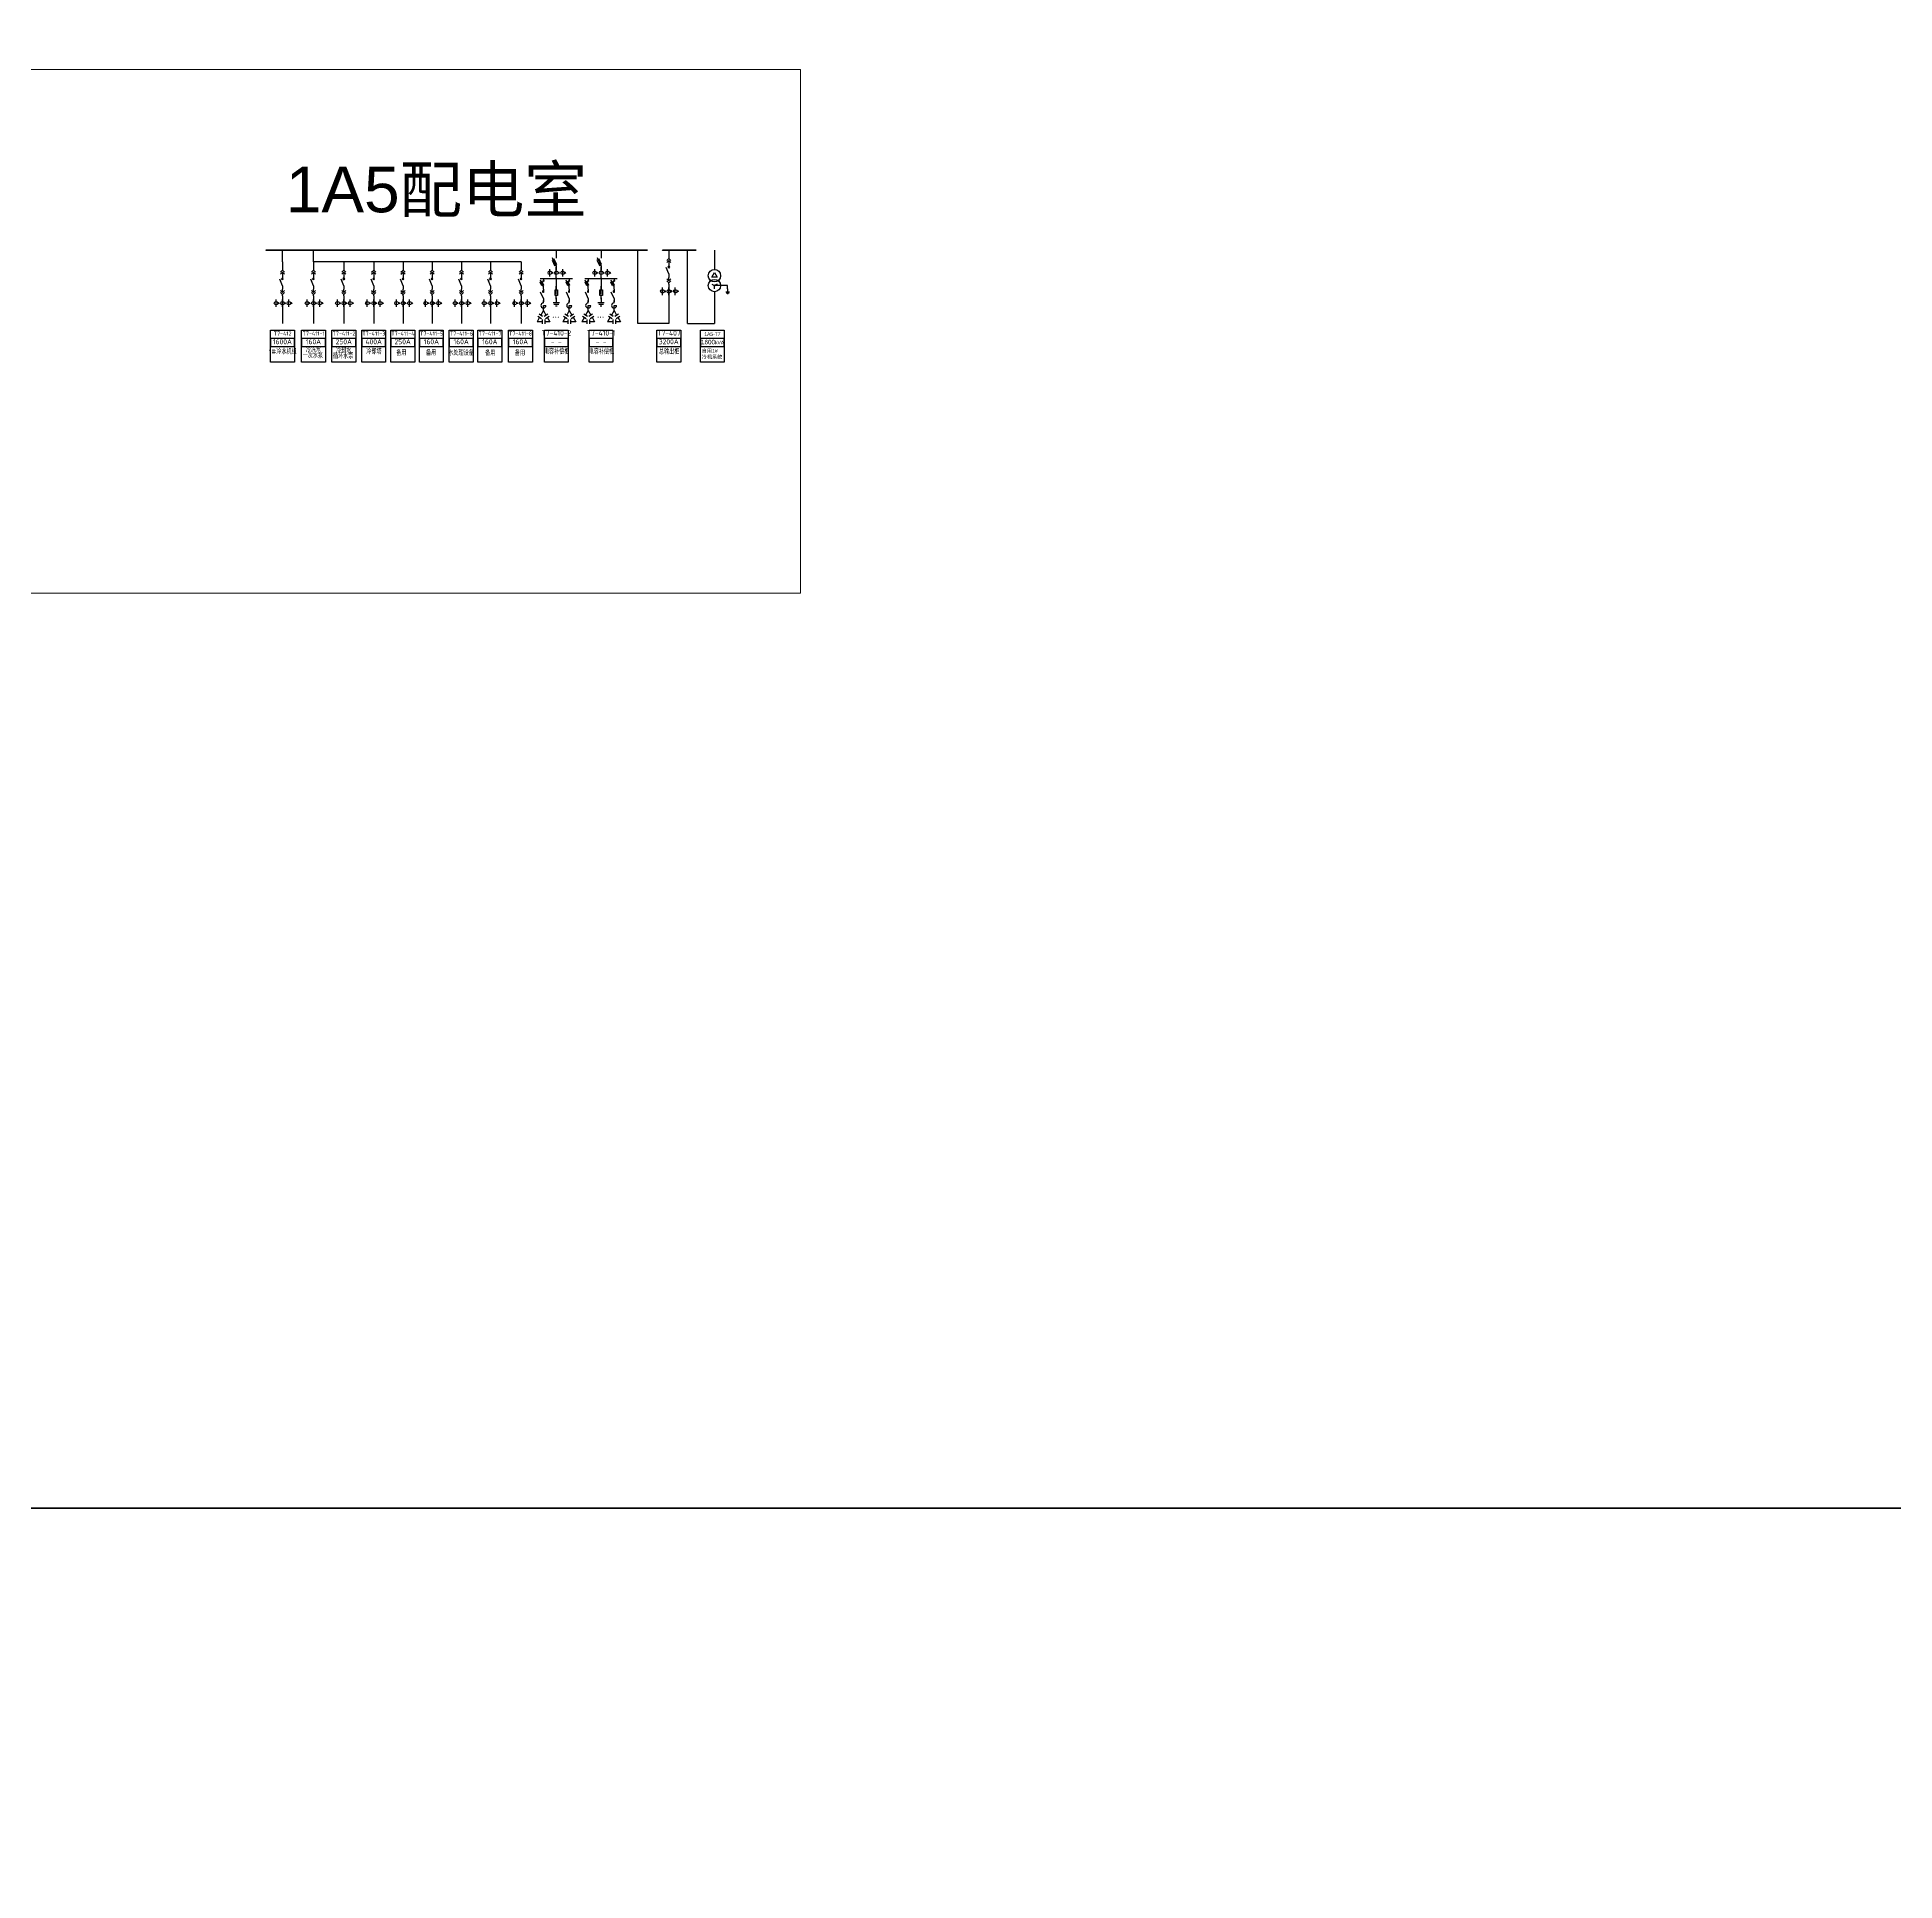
# Model space of a CAD drawing. Header units: millimetres. Extents: x -3460 to -460, y 6070 to 9130.
# Drawn here: x -2285.5 to -1879.5, y 7708.5 to 8111.5 of the extents above; entities that cross this region are included whole.
import ezdxf
from ezdxf.enums import TextEntityAlignment as Align

# ---------------------------------------------------------------- set-up
doc = ezdxf.new("R2010")
doc.units = ezdxf.units.MM
doc.header["$LTSCALE"] = 1000
doc.header["$MEASUREMENT"] = 0
doc.linetypes.add('CENTER', pattern=[2, 1.25, -0.25, 0.25, -0.25])
doc.linetypes.add('CONTINOUS', pattern=[0])
doc.styles.add('HZSONG', font='gbenor.shx', dxfattribs={"height": 1200, "bigfont": 'gbcbig.shx'})
doc.styles.get("Standard").update_dxf_attribs({"font": 'arial.ttf'})

# ---------------------------------------------------------------- blocks, each defined once
blk = doc.blocks.new('DYDQAA05')
at = {"color": 0}
blk.add_lwpolyline([(0, 0), (0, -7)], dxfattribs=at)
blk = doc.blocks.new('DYDQAA03')
at = {"color": 0}
for points in [[(0, 0), (0, -1.5)], [(-2.1, -3.6), (0, -1.5)], [(-2.1, -5.6), (0, -3.5)], [(2.1, -3.6), (0, -1.5)], [(2.1, -5.6), (0, -3.5)], [(0, -3.5), (0, -7)]]:
    blk.add_lwpolyline(points, dxfattribs=at)
blk = doc.blocks.new('DYDQAA09')
at = {"color": 0}
blk.add_lwpolyline([(0, 0), (0, -3.5)], dxfattribs=at)
blk.add_lwpolyline([(0, 0), (0, -3.5)], dxfattribs=at)
blk.add_lwpolyline([(0, 0), (0, -3.5)], dxfattribs=at)
blk.add_lwpolyline([(0, 0), (0, -3.5)], dxfattribs=at)
blk.add_lwpolyline([(0, 0), (0, -3.5)], dxfattribs=at)
blk.add_lwpolyline([(0, 0), (0, -3.5)], dxfattribs=at)
blk.add_lwpolyline([(0, 0), (0, -3.5)], dxfattribs=at)
blk.add_lwpolyline([(0, 0), (0, -3.5)], dxfattribs=at)
blk.add_lwpolyline([(0, 0), (0, -3.5)], dxfattribs=at)
blk = doc.blocks.new('DYDQ0201')
at = {"color": 0}
for points in [[(0.9, -0.9), (-0.9, 0.9)], [(-0.9, -0.9), (0.9, 0.9)], [(0, -7), (-2.6, -0.4)]]:
    blk.add_lwpolyline(points, dxfattribs=at)
blk = doc.blocks.new('DYDQAA04')
at = {"color": 0}
for points in [[(0, -3.5), (0, 0)], [(-2.1, -1.4), (0, -3.5)], [(-2.1, -3.4), (0, -5.5)], [(2.1, -1.4), (0, -3.5)], [(2.1, -3.4), (0, -5.5)], [(0, -7), (0, -5.5)]]:
    blk.add_lwpolyline(points, dxfattribs=at)
blk = doc.blocks.new('A$C03DD39B5')
for p, q in [((417, 475), (283, 392)), ((417, 422), (283, 339)), ((350, 333), (350, 467))]:
    blk.add_line(p, q)
blk.add_lwpolyline([(700, 167), (0, 167)])
blk.add_circle((350, 167), 167)
blk = doc.blocks.new('$element$00000530')
for points in [[(-0.29, -0.34), (-0.14, -0.27), (0.02, -0.62), (-0.14, -0.69), (-0.29, -0.34)], [(0, -1), (0, -0.78), (-0.28, -0.15)], [(-0.05, -0.18), (0.05, -0.18)], [(0, 0), (0, -0.18)]]:
    blk.add_lwpolyline(points)
blk.add_circle((0, -0.23), 0.05)
at = {"flags": 9}
blk.add_attdef('S', (0, 0), '', height=0.00000667, dxfattribs=at)
blk = doc.blocks.new('M_M4')
blk.add_line((-0.25, -0.2), (0, -0.75))
for points in [[(0, 0), (0, -0.25)], [(0, -0.75), (0, -1)]]:
    blk.add_lwpolyline(points)
blk.add_arc((-0.01, -0.19), 0.0589, 81.8699, 278.1301)
at = {"width": 0.8, "flags": 9}
blk.add_attdef('S', (0.25, -0.5), '', height=0.2, dxfattribs=at)
blk = doc.blocks.new('M_M23')
for p, q in [((0, -0.5), (-0.25, -0.5)), ((0, -0.25), (0, -0.5))]:
    blk.add_line(p, q)
for points in [[(0, 0), (0, -0.25)], [(0, -0.75), (0, -1)]]:
    blk.add_lwpolyline(points)
blk.add_arc((0, -0.5), 0.25, 270, 180)
at = {"width": 0.8, "flags": 9}
blk.add_attdef('S', (0.25, -0.5), '', height=0.2, dxfattribs=at)
blk = doc.blocks.new('M_M44IVD')
for points in [[(0, 0), (-0.2, -0.35)], [(0, 0), (0.2, -0.35)], [(-0.3, -0.52), (-0.5, -0.87)], [(-0.1, -0.87), (-0.5, -0.87)], [(-0.44, -0.44), (-0.16, -0.6)], [(-0.34, -0.26), (-0.06, -0.43)], [(-0.1, -0.7), (-0.1, -1.03)], [(0.06, -0.43), (0.34, -0.26)], [(0.1, -0.7), (0.1, -1.03)], [(0.5, -0.87), (0.1, -0.87)], [(0.16, -0.6), (0.44, -0.44)], [(0.3, -0.52), (0.5, -0.87)]]:
    blk.add_lwpolyline(points)
at = {"width": 0.8, "flags": 9}
blk.add_attdef('S', (0.25, -0.5), '', height=0.2, dxfattribs=at)
blk = doc.blocks.new('M_M17')
for p, q in [((-0.1, -0.72), (-0.1, -0.28)), ((-0.1, -0.28), (0.1, -0.28)), ((0.1, -0.72), (-0.1, -0.72)), ((0, -0.38), (0, -0.72)), ((0.1, -0.28), (0.1, -0.72))]:
    blk.add_line(p, q)
for points in [[(0, 0), (0, -0.28)], [(0, -0.72), (0, -1)]]:
    blk.add_lwpolyline(points)
for points in [[(-0.03, -0.57), (0.03, -0.57), (0, -0.37), (0.03, -0.57)], [(0.03, -0.57), (0, -0.37), (-0.03, -0.57), (0.03, -0.57)], [(0, -0.37), (-0.03, -0.57), (0.03, -0.57), (0, -0.37)]]:
    blk.add_solid(points)
at = {"width": 0.8, "flags": 9}
blk.add_attdef('S', (0.25, -0.5), '', height=0.2, dxfattribs=at)
blk = doc.blocks.new('M_M24')
for p, q in [((-0.25, -0.375), (0.25, -0.375)), ((-0.1875, -0.5), (0.1875, -0.5)), ((-0.0625, -0.625), (0.0625, -0.625))]:
    blk.add_line(p, q)
blk.add_lwpolyline([(0, 0), (0, -0.375)])
at = {"width": 0.8, "flags": 9}
blk.add_attdef('S', (0.25, -0.5), '', height=0.2, dxfattribs=at)

msp = doc.modelspace()

# ---------------------------------------------------------------- linework, layer by layer
for p, q in [((-2231.92, 8062.42, -36201.78), (-2231.92, 8064.99, -34818.49)), ((-2225.15, 8062.42, -36201.73), (-2225.15, 8064.99, -34818.45)), ((-2154.23, 8048.97, -34000.55), (-2154.23, 8064.99, -34000.55)), ((-2179.76, 8062.42, -36201.78), (-2225.15, 8062.42, -36201.78)), ((-2174.88, 8058.8, -34974.86), (-2174.88, 8058.4, -34974.86)), ((-2172.07, 8058.89, -34974.86), (-2172.07, 8059.22, -34974.86)), ((-2165.09, 8058.8, -34974.86), (-2165.09, 8058.4, -34974.86)), ((-2162.28, 8058.89, -34974.86), (-2162.28, 8059.22, -34974.86)), ((-2147.47, 8056.76, -34000.55), (-2147.47, 8055.12, -34000.55)), ((-2135.03, 8055.88, -35785.99), (-2134.22, 8055.88, -35785.99)), ((-2134.93, 8055.68, -35785.99), (-2134.32, 8055.68, -35785.99)), ((-2231.92, 8054.18, -34000.55), (-2231.92, 8052.54, -34000.55)), ((-2231.92, 8052.54, -34000.55), (-2231.92, 8048.97, -34000.55)), ((-2225.15, 8054.18, -34000.55), (-2225.15, 8052.54, -34000.55)), ((-2225.15, 8052.54, -34000.55), (-2225.15, 8048.97, -34000.55)), ((-2218.51, 8054.18, -34000.55), (-2218.51, 8052.54, -34000.55)), ((-2218.51, 8052.54, -34000.55), (-2218.51, 8048.97, -34000.55)), ((-2211.98, 8054.18, -34000.55), (-2211.98, 8052.54, -34000.55)), ((-2211.98, 8052.54, -34000.55), (-2211.98, 8048.97, -34000.55)), ((-2205.57, 8054.18, -34000.55), (-2205.57, 8052.54, -34000.55)), ((-2205.57, 8052.54, -34000.55), (-2205.57, 8048.97, -34000.55)), ((-2199.22, 8054.18, -34000.55), (-2199.22, 8052.54, -34000.55)), ((-2199.22, 8052.54, -34000.55), (-2199.22, 8048.97, -34000.55)), ((-2192.8, 8054.18, -34000.55), (-2192.8, 8052.54, -34000.55)), ((-2192.8, 8052.54, -34000.55), (-2192.8, 8048.97, -34000.55)), ((-2186.45, 8054.18, -34000.55), (-2186.45, 8052.54, -34000.55)), ((-2186.45, 8052.54, -34000.55), (-2186.45, 8048.97, -34000.55)), ((-2179.76, 8054.18, -34000.55), (-2179.76, 8052.54, -34000.55)), ((-2179.76, 8052.54, -34000.55), (-2179.76, 8048.97, -34000.55)), ((-2147.47, 8055.12, -34000.55), (-2147.47, 8048.97, -34000.55)), ((-2134.72, 8055.47, -35785.99), (-2134.52, 8055.47, -35785.99)), ((-2147.47, 8048.97, -34000.55), (-2154.23, 8048.97, -34000.55))]:
    msp.add_line(p, q)
at = {"color": 0}
for p, q in [((-2143.37, 8048.97, -35785.95), (-2143.37, 8064.99, -34000.55)), ((-2137.51, 8064.99, -31174.65), (-2137.51, 8060.75, -35785.99)), ((-2138.1, 8059.06, -35785.99), (-2137.51, 8060.07, -35785.99)), ((-2138.1, 8059.06, -35785.99), (-2137.51, 8060.07, -35785.99)), ((-2137.51, 8060.07, -35785.99), (-2136.92, 8059.06, -35785.99)), ((-2136.92, 8059.06, -35785.99), (-2138.1, 8059.06, -35785.99)), ((-2138.1, 8057.57, -35785.99), (-2137.51, 8057.23, -35785.99)), ((-2137.52, 8057.33, -35785.99), (-2137.61, 8057.24, -35785.99)), ((-2137.48, 8057.33, -35785.99), (-2137.61, 8057.2, -35785.99)), ((-2137.46, 8057.32, -35785.99), (-2137.6, 8057.18, -35785.99)), ((-2137.55, 8057.32, -35785.99), (-2137.6, 8057.27, -35785.99)), ((-2137.43, 8057.3, -35785.99), (-2137.58, 8057.16, -35785.99)), ((-2137.42, 8057.29, -35785.99), (-2137.56, 8057.15, -35785.99)), ((-2137.41, 8057.25, -35785.99), (-2137.53, 8057.13, -35785.99)), ((-2136.92, 8057.57, -35785.99), (-2137.51, 8057.23, -35785.99)), ((-2137.41, 8057.23, -35785.99), (-2137.51, 8057.13, -35785.99)), ((-2137.51, 8056.56, -35785.99), (-2137.51, 8057.23, -35785.99)), ((-2134.62, 8057.23, -35785.99), (-2137.51, 8057.23, -35785.99)), ((-2137.51, 8055.88, -35785.99), (-2137.51, 8048.97, -35785.99)), ((-2143.37, 8048.97, -35785.99), (-2137.51, 8048.97, -35785.99))]:
    msp.add_line(p, q, dxfattribs=at)
at = {"linetype": 'Continuous'}
for p, q in [((-2172.95, 8063.38, -34974.86), (-2172.07, 8061.45, -34974.86)), ((-2172.07, 8061, -34974.86), (-2172.07, 8061.3, -34974.86)), ((-2172.07, 8060.54, -34974.86), (-2172.07, 8061.18, -34974.86)), ((-2163.16, 8063.38, -34974.86), (-2162.28, 8061.45, -34974.86)), ((-2162.28, 8061, -34974.86), (-2162.28, 8061.3, -34974.86)), ((-2162.28, 8060.54, -34974.86), (-2162.28, 8061.18, -34974.86)), ((-2175.62, 8058.8, -34974.86), (-2168.51, 8058.8, -34974.86)), ((-2172.07, 8058.8, -34974.86), (-2172.07, 8056.33, -34974.86)), ((-2165.84, 8058.8, -34974.86), (-2158.73, 8058.8, -34974.86)), ((-2162.28, 8058.8, -34974.86), (-2162.28, 8056.33, -34974.86))]:
    msp.add_line(p, q, dxfattribs=at)
at = {"linetype": 'CENTER', "ltscale": 0.5}
msp.add_line((-2134.62, 8056.49, -35785.99), (-2134.62, 8057.23, -35785.99), dxfattribs=at)
at = {"color": 7, "ltscale": 0.001071, "true_color": 0xffffff}
msp.add_lwpolyline([(-3460, 9130), (-460, 9130), (-460, 7790), (-3460, 7790)], close=True, dxfattribs=at)
at = {"color": 1, "lineweight": 13, "ltscale": 0.001071}
msp.add_lwpolyline([(-2620, 8104.48), (-2118.71, 8104.48), (-2118.71, 7990), (-2620, 7990)], close=True, dxfattribs=at)
at = {"color": 1, "lineweight": 40, "ltscale": 100}
for points, elevation in [([(-2152.11, 8064.99), (-2235.52, 8064.99), (-2235.52, 8064.99)], -34818.45), ([(-2141.49, 8064.99), (-2148.86, 8064.99), (-2148.86, 8064.99)], -34974.86)]:
    msp.add_lwpolyline(points, dxfattribs=dict(at, elevation=elevation))
at = {"linetype": 'Continuous', "elevation": -34974.86}
for points in [[(-2172.07, 8064.99), (-2172.07, 8063.21)], [(-2172.07, 8064.08), (-2172.07, 8063.21)], [(-2162.28, 8064.99), (-2162.28, 8063.21)], [(-2162.28, 8064.08), (-2162.28, 8063.21)], [(-2172.07, 8061.45), (-2172.07, 8060.58)], [(-2162.28, 8061.45), (-2162.28, 8060.58)]]:
    msp.add_lwpolyline(points, dxfattribs=at)
for points in [[(-2172.45, 8061.66), (-2171.97, 8061.88), (-2172.5, 8063.04), (-2172.98, 8062.82)], [(-2162.66, 8061.66), (-2162.19, 8061.88), (-2162.72, 8063.04), (-2163.19, 8062.82)]]:
    msp.add_lwpolyline(points, close=True, dxfattribs=at)
at = {"elevation": -35785.99}
msp.add_lwpolyline([(-2134.62, 8056.49), (-2134.62, 8055.88)], dxfattribs=at)
for points, elevation in [([(-2234.52, 8047.48), (-2229.32, 8047.48), (-2229.32, 8040.53), (-2234.52, 8040.53)], -34818.49), ([(-2227.75, 8047.48), (-2222.54, 8047.48), (-2222.54, 8040.53), (-2227.75, 8040.53)], -34818.49), ([(-2221.11, 8047.48), (-2215.9, 8047.48), (-2215.9, 8040.53), (-2221.11, 8040.53)], -34818.49), ([(-2214.58, 8047.48), (-2209.37, 8047.48), (-2209.37, 8040.53), (-2214.58, 8040.53)], -34818.49), ([(-2208.23, 8047.48), (-2203.02, 8047.48), (-2203.02, 8040.53), (-2208.23, 8040.53)], -34818.49), ([(-2201.96, 8047.48), (-2196.76, 8047.48), (-2196.76, 8040.53), (-2201.96, 8040.53)], -34818.49), ([(-2195.45, 8047.48), (-2190.25, 8047.48), (-2190.25, 8040.53), (-2195.45, 8040.53)], -34818.49), ([(-2189.19, 8047.48), (-2183.98, 8047.48), (-2183.98, 8040.53), (-2189.19, 8040.53)], -34818.49), ([(-2182.51, 8047.48), (-2177.3, 8047.48), (-2177.3, 8040.53), (-2182.51, 8040.53)], -34818.49), ([(-2174.67, 8047.48), (-2169.47, 8047.48), (-2169.47, 8040.53), (-2174.67, 8040.53)], -34818.49), ([(-2164.89, 8047.48), (-2159.68, 8047.48), (-2159.68, 8040.53), (-2164.89, 8040.53)], -34818.49), ([(-2150.07, 8047.48), (-2144.86, 8047.48), (-2144.86, 8040.53), (-2150.07, 8040.53)], -34818.49), ([(-2140.57, 8047.48), (-2135.36, 8047.48), (-2135.36, 8040.53), (-2140.57, 8040.53)], -34246.29), ([(-2234.52, 8043.93), (-2229.32, 8043.93), (-2229.32, 8045.67), (-2234.52, 8045.67)], -34818.49), ([(-2227.75, 8043.93), (-2222.54, 8043.93), (-2222.54, 8045.67), (-2227.75, 8045.67)], -34818.49), ([(-2221.11, 8043.93), (-2215.9, 8043.93), (-2215.9, 8045.67), (-2221.11, 8045.67)], -34818.49), ([(-2214.58, 8043.93), (-2209.37, 8043.93), (-2209.37, 8045.67), (-2214.58, 8045.67)], -34818.49), ([(-2208.23, 8043.93), (-2203.02, 8043.93), (-2203.02, 8045.67), (-2208.23, 8045.67)], -34818.49), ([(-2201.96, 8043.93), (-2196.76, 8043.93), (-2196.76, 8045.67), (-2201.96, 8045.67)], -34818.49), ([(-2195.45, 8043.93), (-2190.25, 8043.93), (-2190.25, 8045.67), (-2195.45, 8045.67)], -34818.49), ([(-2189.19, 8043.93), (-2183.98, 8043.93), (-2183.98, 8045.67), (-2189.19, 8045.67)], -34818.49), ([(-2182.51, 8043.93), (-2177.3, 8043.93), (-2177.3, 8045.67), (-2182.51, 8045.67)], -34818.49), ([(-2174.67, 8043.93), (-2169.47, 8043.93), (-2169.47, 8045.67), (-2174.67, 8045.67)], -34818.49), ([(-2164.89, 8043.93), (-2159.68, 8043.93), (-2159.68, 8045.67), (-2164.89, 8045.67)], -34818.49), ([(-2150.07, 8043.93), (-2144.86, 8043.93), (-2144.86, 8045.67), (-2150.07, 8045.67)], -34818.49), ([(-2140.57, 8043.93), (-2135.36, 8043.93), (-2135.36, 8045.67), (-2140.57, 8045.67)], -34246.29)]:
    msp.add_lwpolyline(points, close=True, dxfattribs=dict(elevation=elevation))
at = {"lineweight": -2, "ltscale": 100, "const_width": 0.117, "elevation": -35261.14}
for points in [[(-2172.78, 8050.33, 1), (-2172.66, 8050.33, 1)], [(-2172.24, 8050.33, 1), (-2172.13, 8050.33, 1)], [(-2171.69, 8050.33, 1), (-2171.57, 8050.33, 1)], [(-2162.99, 8050.33, 1), (-2162.87, 8050.33, 1)], [(-2162.45, 8050.33, 1), (-2162.34, 8050.33, 1)], [(-2161.9, 8050.33, 1), (-2161.79, 8050.33, 1)]]:
    msp.add_lwpolyline(points, format="xyb", close=True, dxfattribs=at)
at = {"lineweight": 80, "ltscale": 0.001071}
msp.add_lwpolyline([(-3460, 7790), (-460, 7790), (-460, 7310), (-3460, 7310)], close=True, dxfattribs=at)
at = {"color": 0, "linetype": 'CONTINOUS'}
for centre in [(-2137.51, 8059.4, -35785.99), (-2137.51, 8057.23, -35785.99)]:
    msp.add_circle(centre, 1.35, dxfattribs=at)
for centre in [(-2172.07, 8058.8, -34974.86), (-2162.28, 8058.8, -34974.86)]:
    msp.add_circle(centre, 0.0936)
at = {"color": 0}
msp.add_circle((-2137.51, 8057.23, -35785.99), 0.101, dxfattribs=at)

# ---------------------------------------------------------------- block references
for name, p, xscale, yscale, zscale in [('DYDQAA05', (-2147.47, 8064.99, -36201.78), 0.2128962921302706, 0.2128962921302706, 0.2128962921302706), ('DYDQAA03', (-2231.92, 8060.93, -36201.78), 0.2128962921302706, 0.2128962921302706, 0.2128962921302706), ('DYDQAA05', (-2231.92, 8062.42, -36201.78), 0.2128962921302706, 0.2128962921302706, 0.2128962921302706), ('DYDQAA03', (-2225.15, 8060.93, -36201.78), 0.2128962921302706, 0.2128962921302706, 0.2128962921302706), ('DYDQAA05', (-2225.15, 8062.42, -36201.78), 0.2128962921302706, 0.2128962921302706, 0.2128962921302706), ('DYDQAA03', (-2218.51, 8060.93, -36201.78), 0.2128962921302706, 0.2128962921302706, 0.2128962921302706), ('DYDQAA05', (-2218.51, 8062.42, -36201.78), 0.2128962921302706, 0.2128962921302706, 0.2128962921302706), ('DYDQAA03', (-2211.98, 8060.93, -36201.78), 0.2128962921302706, 0.2128962921302706, 0.2128962921302706), ('DYDQAA05', (-2211.98, 8062.42, -36201.78), 0.2128962921302706, 0.2128962921302706, 0.2128962921302706), ('DYDQAA03', (-2205.57, 8060.93, -36201.78), 0.2128962921302706, 0.2128962921302706, 0.2128962921302706), ('DYDQAA05', (-2205.57, 8062.42, -36201.78), 0.2128962921302706, 0.2128962921302706, 0.2128962921302706), ('DYDQAA03', (-2199.22, 8060.93, -36201.78), 0.2128962921302706, 0.2128962921302706, 0.2128962921302706), ('DYDQAA05', (-2199.22, 8062.42, -36201.78), 0.2128962921302706, 0.2128962921302706, 0.2128962921302706), ('DYDQAA03', (-2192.8, 8060.93, -36201.78), 0.2128962921302706, 0.2128962921302706, 0.2128962921302706), ('DYDQAA05', (-2192.8, 8062.42, -36201.78), 0.2128962921302706, 0.2128962921302706, 0.2128962921302706), ('DYDQAA03', (-2186.45, 8060.93, -36201.78), 0.2128962921302706, 0.2128962921302706, 0.2128962921302706), ('DYDQAA05', (-2186.45, 8062.42, -36201.78), 0.2128962921302706, 0.2128962921302706, 0.2128962921302706), ('DYDQAA03', (-2179.76, 8060.93, -36201.78), 0.2128962921302706, 0.2128962921302706, 0.2128962921302706), ('DYDQAA05', (-2179.76, 8062.42, -36201.78), 0.2128962921302706, 0.2128962921302706, 0.2128962921302706), ('DYDQ0201', (-2147.47, 8061.27, -36201.78), 0.2128962921302706, 0.2128962921302706, 0.2128962921302706), ('DYDQAA03', (-2147.47, 8063.5, -36201.78), 0.2128962921302706, 0.2128962921302706, 0.2128962921302706), ('DYDQAA09', (-2147.47, 8062.01, -36201.78), 0.2128962921302706, 0.2128962921302706, 0.2128962921302706), ('DYDQAA09', (-2147.47, 8059.78, -36201.78), 0.2128962921302706, 0.2128962921302706, 0.2128962921302706), ('DYDQ0201', (-2231.92, 8058.69, -36201.78), 0.2128962921302706, 0.2128962921302706, 0.2128962921302706), ('DYDQAA04', (-2231.92, 8056.45, -36201.78), 0.2128962921302706, 0.2128962921302706, 0.2128962921302706), ('DYDQAA09', (-2231.92, 8059.43, -36201.78), 0.2128962921302706, 0.2128962921302706, 0.2128962921302706), ('DYDQAA09', (-2231.92, 8057.2, -36201.78), 0.2128962921302706, 0.2128962921302706, 0.2128962921302706), ('DYDQ0201', (-2225.15, 8058.69, -36201.78), 0.2128962921302706, 0.2128962921302706, 0.2128962921302706), ('DYDQAA04', (-2225.15, 8056.45, -36201.78), 0.2128962921302706, 0.2128962921302706, 0.2128962921302706), ('DYDQAA09', (-2225.15, 8059.43, -36201.78), 0.2128962921302706, 0.2128962921302706, 0.2128962921302706), ('DYDQAA09', (-2225.15, 8057.2, -36201.78), 0.2128962921302706, 0.2128962921302706, 0.2128962921302706), ('DYDQ0201', (-2218.51, 8058.69, -36201.78), 0.2128962921302706, 0.2128962921302706, 0.2128962921302706), ('DYDQAA04', (-2218.51, 8056.45, -36201.78), 0.2128962921302706, 0.2128962921302706, 0.2128962921302706), ('DYDQAA09', (-2218.51, 8059.43, -36201.78), 0.2128962921302706, 0.2128962921302706, 0.2128962921302706), ('DYDQAA09', (-2218.51, 8057.2, -36201.78), 0.2128962921302706, 0.2128962921302706, 0.2128962921302706), ('DYDQ0201', (-2211.98, 8058.69, -36201.78), 0.2128962921302706, 0.2128962921302706, 0.2128962921302706), ('DYDQAA04', (-2211.98, 8056.45, -36201.78), 0.2128962921302706, 0.2128962921302706, 0.2128962921302706), ('DYDQAA09', (-2211.98, 8059.43, -36201.78), 0.2128962921302706, 0.2128962921302706, 0.2128962921302706), ('DYDQAA09', (-2211.98, 8057.2, -36201.78), 0.2128962921302706, 0.2128962921302706, 0.2128962921302706), ('DYDQ0201', (-2205.57, 8058.69, -36201.78), 0.2128962921302706, 0.2128962921302706, 0.2128962921302706), ('DYDQAA04', (-2205.57, 8056.45, -36201.78), 0.2128962921302706, 0.2128962921302706, 0.2128962921302706), ('DYDQAA09', (-2205.57, 8059.43, -36201.78), 0.2128962921302706, 0.2128962921302706, 0.2128962921302706), ('DYDQAA09', (-2205.57, 8057.2, -36201.78), 0.2128962921302706, 0.2128962921302706, 0.2128962921302706), ('DYDQ0201', (-2199.22, 8058.69, -36201.78), 0.2128962921302706, 0.2128962921302706, 0.2128962921302706), ('DYDQAA04', (-2199.22, 8056.45, -36201.78), 0.2128962921302706, 0.2128962921302706, 0.2128962921302706), ('DYDQAA09', (-2199.22, 8059.43, -36201.78), 0.2128962921302706, 0.2128962921302706, 0.2128962921302706), ('DYDQAA09', (-2199.22, 8057.2, -36201.78), 0.2128962921302706, 0.2128962921302706, 0.2128962921302706), ('DYDQ0201', (-2192.8, 8058.69, -36201.78), 0.2128962921302706, 0.2128962921302706, 0.2128962921302706), ('DYDQAA04', (-2192.8, 8056.45, -36201.78), 0.2128962921302706, 0.2128962921302706, 0.2128962921302706), ('DYDQAA09', (-2192.8, 8059.43, -36201.78), 0.2128962921302706, 0.2128962921302706, 0.2128962921302706), ('DYDQAA09', (-2192.8, 8057.2, -36201.78), 0.2128962921302706, 0.2128962921302706, 0.2128962921302706), ('DYDQ0201', (-2186.45, 8058.69, -36201.78), 0.2128962921302706, 0.2128962921302706, 0.2128962921302706), ('DYDQAA04', (-2186.45, 8056.45, -36201.78), 0.2128962921302706, 0.2128962921302706, 0.2128962921302706), ('DYDQAA09', (-2186.45, 8059.43, -36201.78), 0.2128962921302706, 0.2128962921302706, 0.2128962921302706), ('DYDQAA09', (-2186.45, 8057.2, -36201.78), 0.2128962921302706, 0.2128962921302706, 0.2128962921302706), ('DYDQ0201', (-2179.76, 8058.69, -36201.78), 0.2128962921302706, 0.2128962921302706, 0.2128962921302706), ('DYDQAA04', (-2179.76, 8056.45, -36201.78), 0.2128962921302706, 0.2128962921302706, 0.2128962921302706), ('DYDQAA09', (-2179.76, 8059.43, -36201.78), 0.2128962921302706, 0.2128962921302706, 0.2128962921302706), ('DYDQAA09', (-2179.76, 8057.2, -36201.78), 0.2128962921302706, 0.2128962921302706, 0.2128962921302706), ('M_M4', (-2174.88, 8056.46, -34974.86), 2.806660772809213, 2.806660772809213, 2.806660772809213), ('M_M4', (-2169.23, 8056.46, -34974.86), 2.806660772809213, 2.806660772809213, 2.806660772809213), ('M_M4', (-2165.09, 8056.46, -34974.86), 2.806660772809213, 2.806660772809213, 2.806660772809213), ('M_M4', (-2159.44, 8056.46, -34974.86), 2.806660772809213, 2.806660772809213, 2.806660772809213), ('DYDQAA04', (-2147.47, 8059.03, -36201.78), 0.2128962921302706, 0.2128962921302706, 0.2128962921302706), ('DYDQAA09', (-2147.47, 8057.54, -36201.78), 0.2128962921302706, 0.2128962921302706, 0.2128962921302706), ('DYDQAA09', (-2231.92, 8054.96, -36201.78), 0.2128962921302706, 0.2128962921302706, 0.2128962921302706), ('DYDQAA09', (-2225.15, 8054.96, -36201.78), 0.2128962921302706, 0.2128962921302706, 0.2128962921302706), ('DYDQAA09', (-2218.51, 8054.96, -36201.78), 0.2128962921302706, 0.2128962921302706, 0.2128962921302706), ('DYDQAA09', (-2211.98, 8054.96, -36201.78), 0.2128962921302706, 0.2128962921302706, 0.2128962921302706), ('DYDQAA09', (-2205.57, 8054.96, -36201.78), 0.2128962921302706, 0.2128962921302706, 0.2128962921302706), ('DYDQAA09', (-2199.22, 8054.96, -36201.78), 0.2128962921302706, 0.2128962921302706, 0.2128962921302706), ('DYDQAA09', (-2192.8, 8054.96, -36201.78), 0.2128962921302706, 0.2128962921302706, 0.2128962921302706), ('DYDQAA09', (-2186.45, 8054.96, -36201.78), 0.2128962921302706, 0.2128962921302706, 0.2128962921302706), ('DYDQAA09', (-2179.76, 8054.96, -36201.78), 0.2128962921302706, 0.2128962921302706, 0.2128962921302706), ('M_M44IVD', (-2174.88, 8051.76, -34974.86), 2.806660772809213, 2.806660772809213, 2.806660772809213), ('M_M23', (-2174.88, 8051.76, -34974.86), -2.24532861824737, -2.24532861824737, 2.245328618247297), ('M_M24', (-2172.07, 8054.59, -34974.86), 2.806660772809213, 2.806660772809213, 2.806660772809213), ('M_M44IVD', (-2169.23, 8051.76, -34974.86), 2.806660772809213, 2.806660772809213, 2.806660772809213), ('M_M23', (-2169.23, 8051.76, -34974.86), -2.24532861824737, -2.24532861824737, 2.245328618247297), ('M_M44IVD', (-2165.09, 8051.76, -34974.86), 2.806660772809213, 2.806660772809213, 2.806660772809213), ('M_M23', (-2165.09, 8051.76, -34974.86), -2.24532861824737, -2.24532861824737, 2.245328618247297), ('M_M24', (-2162.28, 8054.59, -34974.86), 2.806660772809213, 2.806660772809213, 2.806660772809213), ('M_M44IVD', (-2159.44, 8051.76, -34974.86), 2.806660772809213, 2.806660772809213, 2.806660772809213), ('M_M23', (-2159.44, 8051.76, -34974.86), -2.24532861824737, -2.24532861824737, 2.245328618247297)]:
    msp.add_blockref(name, p, dxfattribs=dict(xscale=xscale, yscale=yscale, zscale=zscale))
at = {"linetype": 'Continuous', "xscale": 0.00233888397733859, "yscale": 0.00233888397733859, "zscale": 0.00233888397733859, "rotation": 270}
for p in [(-2173.86, 8060.86, -34974.86), (-2172.46, 8060.86, -34974.86), (-2171.06, 8060.86, -34974.86), (-2164.07, 8060.86, -34974.86), (-2162.67, 8060.86, -34974.86), (-2161.27, 8060.86, -34974.86), (-2149.26, 8056.8, -34000.55), (-2147.86, 8056.8, -34000.55), (-2146.45, 8056.8, -34000.55), (-2233.71, 8054.22, -34000.55), (-2232.31, 8054.22, -34000.55), (-2230.91, 8054.22, -34000.55), (-2226.94, 8054.22, -34000.55), (-2225.54, 8054.22, -34000.55), (-2224.13, 8054.22, -34000.55), (-2220.3, 8054.22, -34000.55), (-2218.9, 8054.22, -34000.55), (-2217.49, 8054.22, -34000.55), (-2213.77, 8054.22, -34000.55), (-2212.37, 8054.22, -34000.55), (-2210.96, 8054.22, -34000.55), (-2207.37, 8054.22, -34000.55), (-2205.96, 8054.22, -34000.55), (-2204.56, 8054.22, -34000.55), (-2201.02, 8054.22, -34000.55), (-2199.61, 8054.22, -34000.55), (-2198.21, 8054.22, -34000.55), (-2194.59, 8054.22, -34000.55), (-2193.19, 8054.22, -34000.55), (-2191.78, 8054.22, -34000.55), (-2188.24, 8054.22, -34000.55), (-2186.84, 8054.22, -34000.55), (-2185.43, 8054.22, -34000.55), (-2181.56, 8054.22, -34000.55), (-2180.15, 8054.22, -34000.55), (-2178.75, 8054.22, -34000.55)]:
    msp.add_blockref('A$C03DD39B5', p, dxfattribs=at)
at = {"linetype": 'Continuous', "xscale": 2.33888397733859, "yscale": 2.33888397733859, "zscale": 2.33888397733859}
for p in [(-2174.88, 8058.8, -34974.86), (-2169.23, 8058.8, -34974.86), (-2165.09, 8058.8, -34974.86), (-2159.44, 8058.8, -34974.86)]:
    msp.add_blockref('$element$00000530', p, dxfattribs=at)
at = {"xscale": 2.806660772809213, "yscale": 2.806660772809213, "zscale": 2.806660772809213, "rotation": 180}
for p in [(-2172.07, 8054.29, -34974.86), (-2162.28, 8054.29, -34974.86)]:
    msp.add_blockref('M_M17', p, dxfattribs=at)

# ---------------------------------------------------------------- texts
at = {"color": 7, "lineweight": 0, "style": 'HZSONG'}
for s, height, p in [('1#冷水机组', 1.114, (-2231.85, 8042.24, -36201.78)), ('1600A', 1.114, (-2231.93, 8044.41, -36201.78)), ('T7-412', 0.891, (-2231.89, 8046.31, -36201.78)), ('T7-411-1', 0.891, (-2225.12, 8046.31, -36201.78)), ('160A', 1.114, (-2225.15, 8044.41, -36201.78)), ('冷冻水', 1.114, (-2225.16, 8042.63, -35822.97)), ('T7-411-2', 0.891, (-2218.48, 8046.31, -36201.78)), ('250A', 1.114, (-2218.51, 8044.41, -36201.78)), ('冷却水', 1.114, (-2218.53, 8042.47, -35822.97)), ('T7-411-3', 0.891, (-2211.95, 8046.31, -36201.78)), ('400A', 1.114, (-2211.98, 8044.41, -36201.78)), ('冷却塔', 1.114, (-2211.91, 8042.24, -36201.78)), ('T7-411-4', 0.891, (-2205.6, 8046.31, -36201.78)), ('250A', 1.114, (-2205.64, 8044.41, -36201.78)), ('T7-411-5', 0.891, (-2199.33, 8046.31, -36201.78)), ('160A', 1.114, (-2199.37, 8044.41, -36201.78)), ('T7-411-6', 0.891, (-2192.82, 8046.31, -36201.78)), ('160A', 1.114, (-2192.86, 8044.41, -36201.78)), ('T7-411-7', 0.891, (-2186.56, 8046.31, -36201.78)), ('160A', 1.114, (-2186.59, 8044.41, -36201.78)), ('T7-411-8', 0.891, (-2179.87, 8046.31, -36201.78)), ('160A', 1.114, (-2179.91, 8044.41, -36201.78)), ('T7-410-2', 1.114, (-2172.04, 8046.31, -36201.78)), ('电容补偿柜', 1.114, (-2172, 8042.24, -36201.78)), ('- -', 1.114, (-2172.08, 8044.41, -36201.78)), ('T7-410-1', 1.114, (-2162.25, 8046.31, -36201.78)), ('电容补偿柜', 1.114, (-2162.21, 8042.24, -36201.78)), ('- -', 1.114, (-2162.29, 8044.41, -36201.78)), ('T7-407', 1.114, (-2147.44, 8046.31, -36201.78)), ('3200A', 1.114, (-2147.48, 8044.41, -36201.78)), ('总输出柜', 1.114, (-2147.4, 8042.24, -36201.78)), ('一次水泵', 1.114, (-2225.28, 8041.38, -35540.3)), ('循环水泵', 1.114, (-2218.66, 8041.28, -35540.3)), ('备用', 1.114, (-2205.94, 8041.96, -36201.78)), ('备用', 1.114, (-2199.44, 8041.99, -36201.78)), ('水处理设备', 1.114, (-2192.87, 8041.97, -35949.22)), ('备用', 1.114, (-2186.5, 8041.92, -36201.78)), ('备用', 1.114, (-2180, 8041.95, -36201.78))]:
    msp.add_text(s, height=height, dxfattribs=at).set_placement(p, align=Align.CENTER)
at = {"color": 0, "insert": (-2231.17, 8083.25, -32270.66), "char_height": 10, "width": 0.000000001, "attachment_point": 1}
msp.add_mtext('1A5{\\fSimSun|b0|i0|c134|p2;配电室}', dxfattribs=at)
for s, insert, char_height, width, attachment_point in [('{\\H0.9x;1600\\H0.77778x;kVA', (-2140.44, 8045.39, -35534.67), 1.1, 1.1343, 1), ('自用1#\\P冷机系统\\P', (-2140.27, 8042.27, -34246.29), 0.8, 6.7004, 4), ('1A5-T7', (-2139.71, 8047, -30246.31), 0.77, 1.1343, 1)]:
    msp.add_mtext(s, dxfattribs=dict(insert=insert, char_height=char_height, width=width, attachment_point=attachment_point))

doc.saveas('drawing.dxf')
